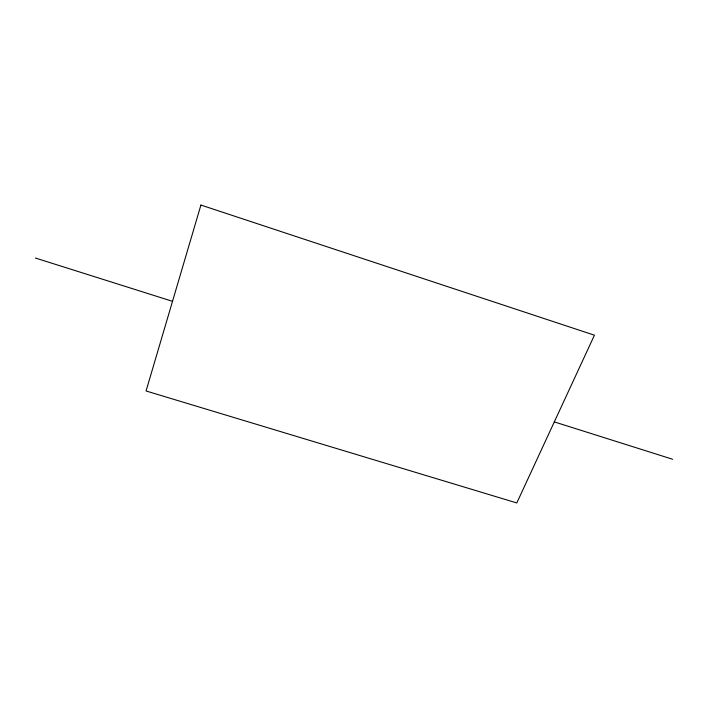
<?xml version="1.0" encoding="UTF-8"?>
<svg xmlns="http://www.w3.org/2000/svg" width="708" height="708" viewBox="0 0 708 708"><rect width="100%" height="100%" fill="white"/><g stroke="black" fill="none" stroke-linecap="round" stroke-linejoin="round"><path stroke-width="1.06" d="M35.4 258.022L172.513 301.325M554.311 421.897L672.6 459.253M200.922 205.054L146.06 390.975L516.805 502.945L594.437 335.194L200.922 205.054"/></g></svg>
